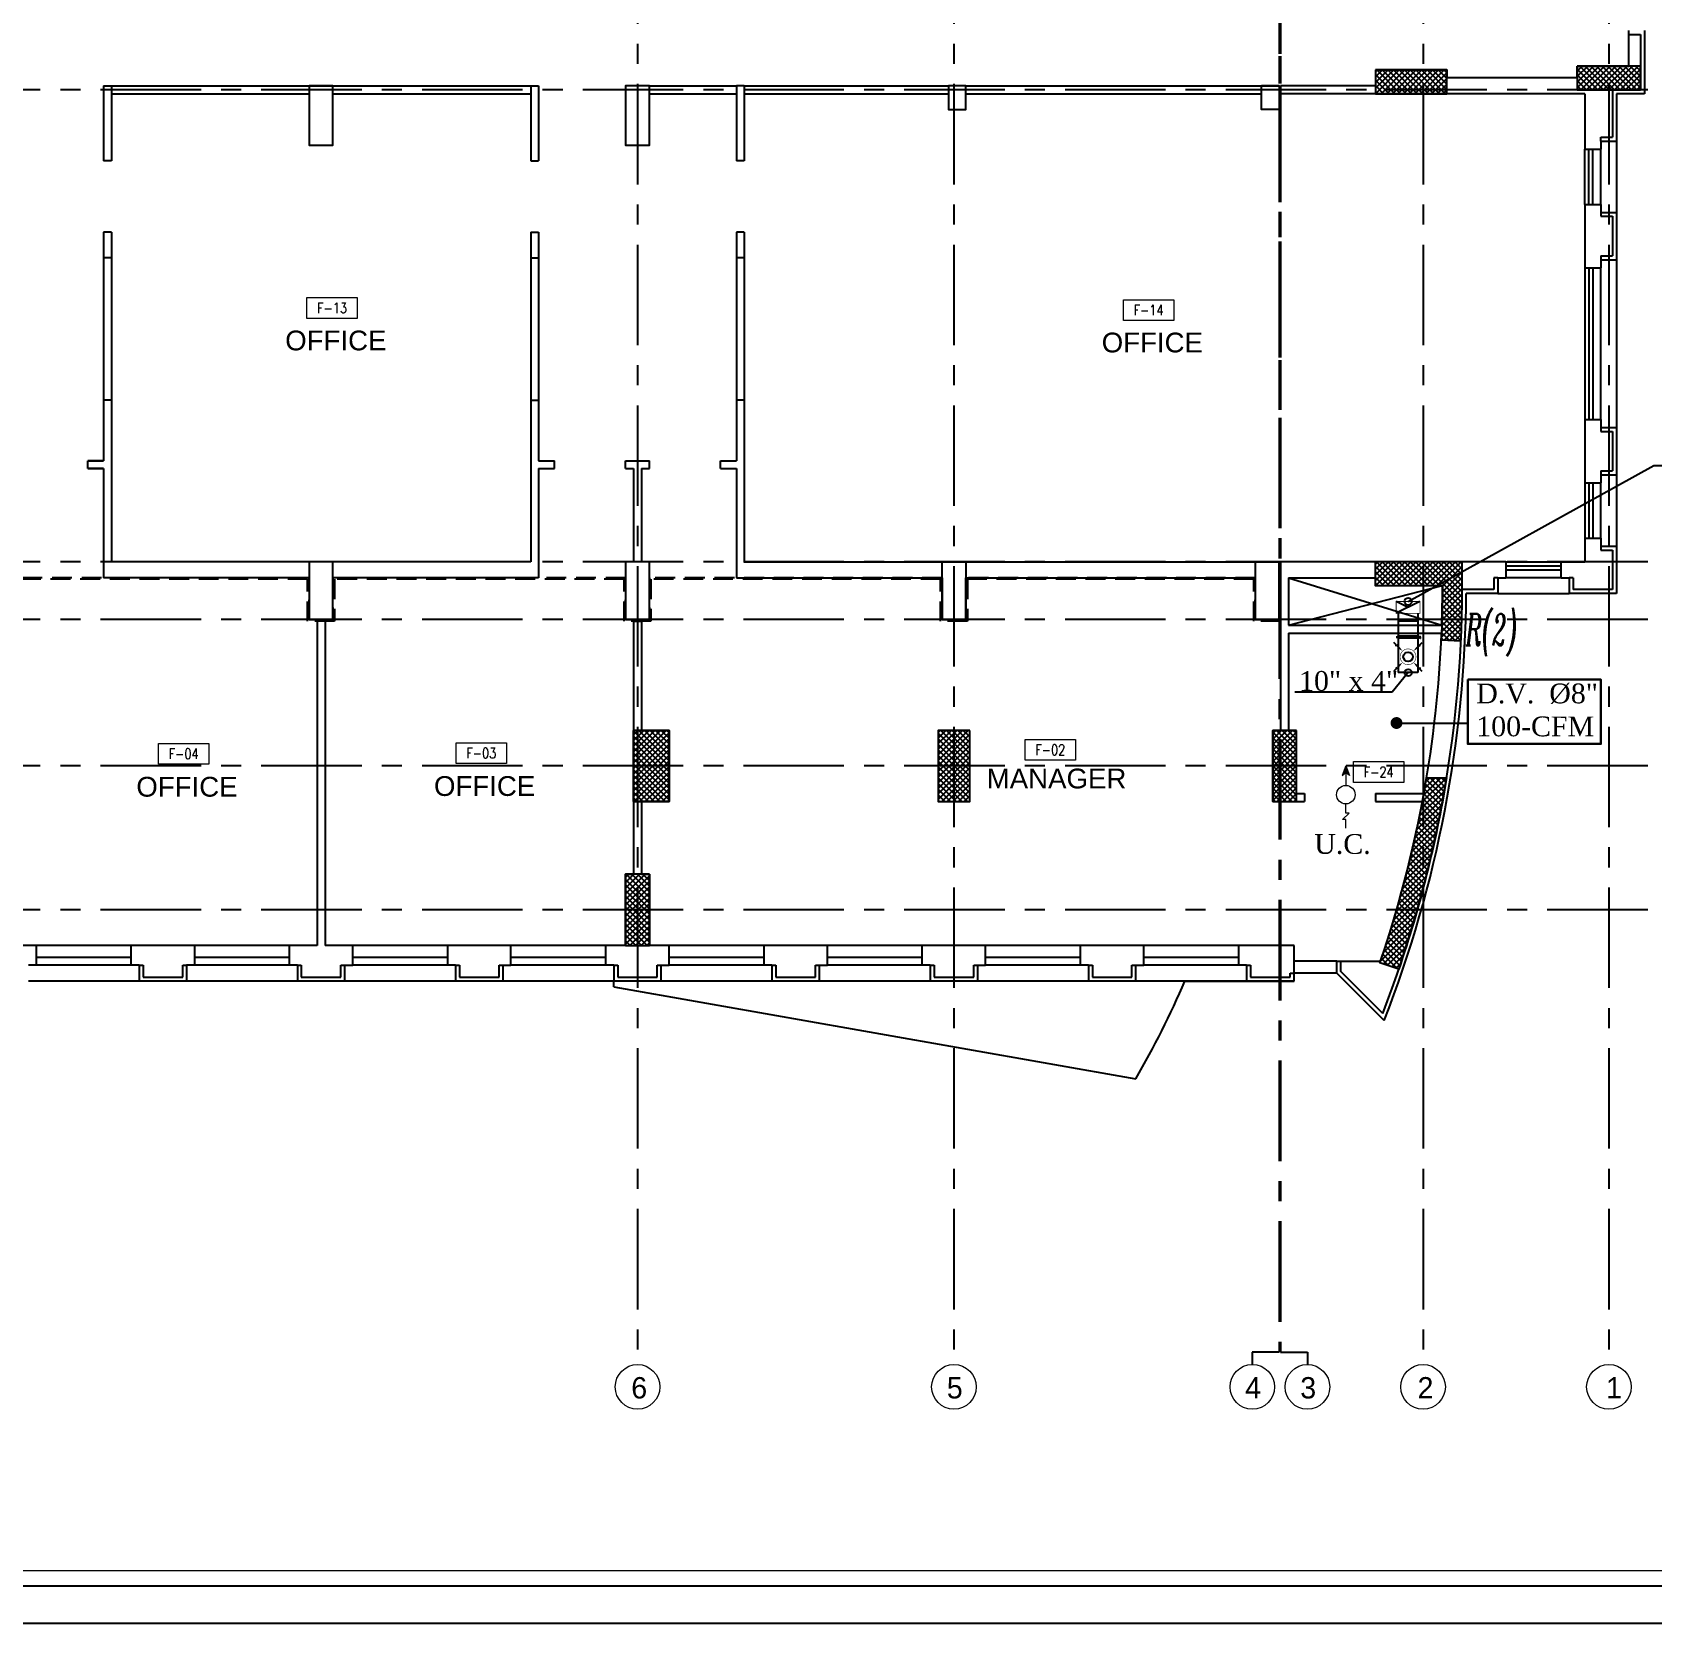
# Model space of a CAD drawing. Extents: x -462 to -395, y 38 to 356.
# Drawn here: x -428.61 to -408.13, y 78.47 to 98.59 of the extents above; entities that cross this region are included whole.
import ezdxf
from ezdxf.enums import TextEntityAlignment as Align

# ---------------------------------------------------------------- set-up
doc = ezdxf.new("R2010")
doc.units = 0
doc.header["$MEASUREMENT"] = 0
doc.linetypes.add('CENTERX2', pattern=[101.6, 63.5, -12.7, 12.7, -12.7])
doc.linetypes.add('HIDDEN', pattern=[0.375, 0.25, -0.125])
for name, color, linetype in [('05_AC-EX.DUCT', 1, 'Continuous'), ('A.C.VOLUM DAMPER', 2, 'Continuous'), ('AXIS', 1, 'CENTERX2'), ('CH.W.PIPING TEXT', 4, 'Continuous'), ('COL', 2, 'Continuous'), ('COLHATCH', 5, 'Continuous'), ('column', 6, 'Continuous'), ('elev', 2, 'Continuous'), ('ELEV1', 7, 'Continuous'), ('ELEV3', 1, 'Continuous'), ('FASEL', 253, 'Continuous'), ('fram', 252, 'Continuous'), ('M-DIFUSER', 195, 'Continuous'), ('METAL-EDGE', 253, 'Continuous'), ('WALL', 4, 'Continuous'), ('WIN', 5, 'Continuous'), ('ZONE TEXT', 73, 'Continuous')]:
    doc.layers.add(name, color=color, linetype=linetype)
for name, color, linetype, lineweight in [('09_AC-F.DAMPER', 2, 'Continuous', 35), ('A-SYMB-RMNU', 4, 'Continuous', 9), ('AC-TEXT', 15, 'Continuous', 30), ('AXIS-TXT', 171, 'Continuous', 20), ('LOUVER', 9, 'Continuous', 9)]:
    doc.layers.add(name, color=color, linetype=linetype, lineweight=lineweight)
doc.styles.add('AC', font='romans.shx', dxfattribs={"height": 0.2})
doc.styles.add('ARABY', font='sosa.shx')
doc.styles.add('ITALICC', font='italicc.shx', dxfattribs={"width": 0.5, "height": 0.5})
doc.styles.add('ROMANS-TITLE', font='ROMANS.shx', dxfattribs={"width": 0.8})
doc.styles.add('RS-DIM', font='xarb.shx', dxfattribs={"width": 0.9})
doc.dimstyles.new('Dim100', dxfattribs={"dimtxt": 0.25, "dimasz": 0.15, "dimexe": 0.2, "dimexo": 0.2, "dimgap": 0.04, "dimtad": 3, "dimrnd": 0.0005, "dimzin": 0, "dimdsep": 46, "dimtxsty": 'RS-DIM', "dimblk": 'ARCHTICK', "dimcen": 0.2, "dimdle": 0.2, "dimse1": 1, "dimse2": 1, "dimclrd": 1, "dimclre": 8, "dimclrt": 74, "dimadec": 0, "dimazin": 0, "dimtfac": 1, "dimtofl": 0, "dimtmove": 1, "dimatfit": 3, "dimldrblk": 'OPEN90', "dimfxl": 0.2, "dimtolj": 1, "dimtzin": 0, "dimarcsym": 0})
doc.dimstyles.new('IHAB', dxfattribs={"dimscale": 0, "dimtxt": 0.15, "dimasz": 0.09, "dimexe": 0.18, "dimexo": 0.0625, "dimgap": 0, "dimtad": 0, "dimtih": 1, "dimtoh": 1, "dimzin": 0, "dimdsep": 46, "dimtxsty": 'ARABY', "dimcen": 0.03, "dimse1": 1, "dimse2": 1, "dimclrd": 36, "dimclrt": 42, "dimadec": 0, "dimazin": 0, "dimtfac": 1, "dimtmove": 1, "dimatfit": 3, "dimldrblk": 'ORIGIN', "dimfxl": 1, "dimtolj": 1, "dimtzin": 0, "dimarcsym": 0})

# ---------------------------------------------------------------- blocks, each defined once
blk = doc.blocks.new('*U240')
at = {"layer": 'M-DIFUSER', "color": 122}
for p, q in [((-150, 151), (-179, 180)), ((-133, 151), (-150, 133)), ((-150, 133), (-150, 151)), ((-133, 133), (-133, 151)), ((-108, 108), (-133, 133)), ((110, 108), (135, 133)), ((135, 151), (152, 133)), ((135, 133), (135, 151)), ((152, 151), (181, 180)), ((152, 133), (152, 151)), ((-150, -154), (-179, -183)), ((-150, -136), (-150, -154)), ((-133, -154), (-150, -136)), ((-108, -112), (-133, -136)), ((-133, -136), (-133, -154)), ((110, -112), (135, -136)), ((135, -154), (152, -136)), ((135, -136), (135, -154)), ((148, -154), (177, -183)), ((152, -136), (152, -154))]:
    blk.add_line(p, q, dxfattribs=at)
at = {"layer": 'M-DIFUSER', "const_width": 6.4}
blk.add_lwpolyline([(2, 98, 1.000863), (2, -102, 0.999138)], format="xyb", close=True, dxfattribs=at)
at = {"layer": 'M-DIFUSER', "color": 21, "const_width": 3.84}
blk.add_lwpolyline([(2, 58, 1.000863), (2, -62, 0.999138)], format="xyb", close=True, dxfattribs=at)
at = {"layer": 'M-DIFUSER', "color": 21}
blk.add_circle((2, -2), 60, dxfattribs=at)
at = {"layer": 'M-DIFUSER', "color": 122}
for points in [[(-99, 117), (-117, 100), (-72, 73)], [(101, 117), (119, 100), (74, 73)], [(-99, -120), (-117, -103), (-72, -76)], [(101, -120), (119, -103), (74, -76)]]:
    blk.add_solid(points, dxfattribs=at)
blk = doc.blocks.new('A$C180A56EA')
at = {"layer": 'A.C.VOLUM DAMPER'}
h = blk.add_hatch(dxfattribs=at)
h.set_pattern_fill('ANSI31', color=256, scale=0.001, style=0)
h.set_pattern_definition([(45, (129.5106855, -230.48025158), (-8.838834765e-05, 8.838834765e-05), [])])
h.paths.add_polyline_path([(0.046, 0.004), (0.046, 0.006), (0.04, 0.006), (0.04, -0.003), (0.046, -0.003), (0.046, 0), (0.06, 0), (0.06, 0.013), (0.057, 0.013), (0.057, 0.004)])
for p, q in [((-0.124, 0.003), (-0.116, 0.003)), ((-0.116, 0), (-0.119, 0.003)), ((-0.119, 0), (-0.116, 0.002)), ((-0.116, 0.002), (-0.118, 0.003)), ((-0.116, 0.003), (-0.117, 0.003)), ((-0.117, 0), (-0.116, 0.001)), ((-0.116, 0), (-0.11, 0.006)), ((-0.116, 0.001), (-0.112, 0.006)), ((-0.11, 0), (-0.116, 0.006)), ((-0.116, 0.002), (-0.113, 0.006)), ((-0.116, -0.003), (-0.116, 0.006)), ((-0.116, 0.003), (-0.114, 0.006)), ((-0.116, 0.006), (-0.11, 0.006)), ((-0.116, 0.006), (-0.116, 0.006)), ((-0.116, 0.005), (-0.115, 0.006)), ((-0.116, -0.001), (-0.11, 0.005)), ((-0.11, -0.001), (-0.116, 0.005)), ((-0.116, -0.002), (-0.11, 0.004)), ((-0.11, -0.003), (-0.116, 0.004)), ((-0.116, -0.003), (-0.11, 0.003)), ((-0.111, -0.003), (-0.116, 0.003)), ((-0.112, -0.003), (-0.116, 0.002)), ((-0.113, -0.003), (-0.116, 0)), ((-0.116, 0), (-0.116, 0)), ((-0.11, 0.001), (-0.115, 0.006)), ((-0.11, 0.002), (-0.114, 0.006)), ((-0.114, -0.003), (-0.11, 0.002)), ((-0.11, 0.003), (-0.113, 0.006)), ((-0.113, 0.002), (0.04, 0.002)), ((-0.113, -0.003), (-0.11, 0.001)), ((-0.11, 0.004), (-0.112, 0.006)), ((0.04, 0.012), (-0.11, 0.012)), ((-0.11, 0.005), (-0.11, 0.006)), ((-0.088, 0.011), (-0.099, -0.007)), ((-0.077, 0.011), (-0.066, -0.007)), ((-0.04, 0.011), (-0.051, -0.007)), ((-0.028, 0.011), (-0.017, -0.007)), ((0.006, 0.011), (-0.006, -0.007)), ((0.017, 0.011), (0.029, -0.007)), ((0.046, 0.006), (0.04, 0.006)), ((0.04, 0.006), (0.04, -0.003)), ((0.046, 0.004), (0.046, 0.006)), ((0.057, 0.004), (0.046, 0.004)), ((0.06, 0.013), (0.057, 0.013)), ((0.057, 0.013), (0.057, 0.004)), ((0.06, 0.013), (0.06, 0)), ((-0.124, 0), (-0.116, 0)), ((-0.114, -0.003), (-0.116, -0.001)), ((-0.115, -0.003), (-0.116, -0.002)), ((-0.11, -0.003), (-0.116, -0.003)), ((-0.112, -0.003), (-0.11, 0)), ((-0.111, -0.003), (-0.11, -0.001)), ((-0.11, -0.003), (-0.11, -0.002)), ((-0.11, -0.008), (0.04, -0.008)), ((0.04, -0.003), (0.046, -0.003)), ((0.06, 0), (0.046, 0)), ((0.046, -0.003), (0.046, 0))]:
    blk.add_line(p, q, dxfattribs=at)
at = {"layer": 'A.C.VOLUM DAMPER', "extrusion": (0, 0, -1)}
for centre, major_axis, start_param, end_param in [((-0.094, 0.002), (0.00135, 0.00135), 3.926991, 7.068583), ((-0.094, 0.002), (-0.00135, 0.00135), 2.356195, 5.497787), ((-0.071, 0.002), (0.00135, 0.00135), 3.926991, 7.068583), ((-0.071, 0.002), (-0.00135, 0.00135), 2.356195, 5.497787), ((-0.046, 0.002), (0.00135, 0.00135), 3.926991, 7.068583), ((-0.046, 0.002), (-0.00135, 0.00135), 2.356195, 5.497787), ((-0.023, 0.002), (0.00135, 0.00135), 3.926991, 7.068583), ((-0.023, 0.002), (-0.00135, 0.00135), 2.356194, 5.497787), ((0, 0.002), (0.00135, 0.00135), 3.926991, 7.068583), ((0, 0.002), (0.00135, 0.00135), 0.785398, 3.926991), ((0.023, 0.002), (0.00135, 0.00135), 3.926991, 7.068583), ((0.023, 0.002), (-0.00135, 0.00135), 2.356195, 5.497787)]:
    blk.add_ellipse(centre, major_axis=major_axis, ratio=1, start_param=start_param, end_param=end_param, dxfattribs=at)
blk = doc.blocks.new('DOT')
at = {"color": 0, "linetype": 'ByBlock'}
blk.add_line((-0.5, 0), (-1, 0), dxfattribs=at)
at = {"color": 0, "linetype": 'ByBlock', "const_width": 0.5}
blk.add_lwpolyline([(-0.25, 0, 1), (0.25, 0, 1)], format="xyb", close=True, dxfattribs=at)
blk = doc.blocks.new('LOUVER')
at = {"layer": 'LOUVER', "color": 2}
for p, q in [((0, 0), (0, -0.137)), ((0.052, -0.137), (-0.052, -0.24)), ((-0.052, -0.24), (0, -0.24)), ((0, -0.137), (0.052, -0.137)), ((0, -0.24), (0, -0.385)), ((0, -0.969), (0, -0.677)), ((-0.059, -0.833), (0, -0.882)), ((0, -0.989), (-0.059, -0.833)), ((0, -0.989), (0.059, -0.833)), ((0.059, -0.833), (0, -0.882))]:
    blk.add_line(p, q, dxfattribs=at)
blk.add_circle((0, -0.531), 0.146, dxfattribs=at)
for points in [[(-0.059, -0.833), (0, -0.989), (0, -0.882)], [(0.059, -0.833), (0, -0.989), (0, -0.882)]]:
    blk.add_solid(points, dxfattribs=at)
blk = doc.blocks.new('A-ROOM')
at = {"layer": 'A-SYMB-RMNU'}
blk.add_lwpolyline([(-425, 175), (425, 175), (425, -175), (-425, -175)], close=True, dxfattribs=at)
at = {"layer": 'A-SYMB-RMNU', "style": 'ROMANS-TITLE', "width": 0.8}
blk.add_attdef('ROOM-NO', text='', height=175, dxfattribs=at).set_placement((0, 0), align=Align.MIDDLE)

msp = doc.modelspace()

# ---------------------------------------------------------------- hatches: boundary and pattern name
at = {"layer": 'COLHATCH', "linetype": 'Continuous'}
h = msp.add_hatch(dxfattribs=at)
h.set_pattern_fill('_USER', color=252, scale=0.05, angle=45, style=0, double=1, pattern_type=0)
h.set_pattern_definition([(45, (-233.06965, -68.834557), (-0.035355339, 0.035355339), []), (135, (-233.06965, -68.834557), (-0.035355339, -0.035355339), [])])
h.paths.add_polyline_path([(-412.63, 108.745), (-412.93, 108.745), (-412.93, 107.845), (-412.63, 107.845)])
h.paths.add_polyline_path([(-410.63, 108.745), (-411.43, 108.745), (-411.43, 108.445), (-410.63, 108.445)])
h.paths.add_polyline_path([(-408.68, 106.745), (-408.98, 106.745), (-408.98, 106.145), (-408.68, 106.145)])
h.paths.add_polyline_path([(-408.28, 103.165), (-409.08, 103.165), (-409.08, 102.865), (-408.28, 102.865)])
h.paths.add_polyline_path([(-410.83, 103.165), (-411.63, 103.165), (-411.63, 102.865), (-410.83, 102.865)])
h.paths.add_polyline_path([(-410.73, 98.115), (-411.63, 98.115), (-411.63, 97.815), (-410.73, 97.815)])
h.paths.add_polyline_path([(-408.28, 98.165), (-409.08, 98.165), (-409.08, 97.865), (-408.28, 97.865)])
h.paths.add_polyline_path([(-410.537, 91.895), (-411.637, 91.895), (-411.637, 91.595), (-410.784, 91.595, -0.011587), (-410.8, 90.91), (-410.55, 90.899, 0.01656)])
h.paths.add_polyline_path([(-410.732, 89.165), (-410.985, 89.165, -0.040808), (-411.574, 86.827), (-411.337, 86.745, 0.04151)])
h.paths.add_polyline_path([(-412.63, 89.765), (-412.93, 89.765), (-412.93, 88.865), (-412.63, 88.865)])
h.paths.add_polyline_path([(-416.76, 89.765), (-417.16, 89.765), (-417.16, 88.865), (-416.76, 88.865)])
h.paths.add_polyline_path([(-420.56, 89.765), (-421.01, 89.765), (-421.01, 88.865), (-420.56, 88.865)])
h.paths.add_polyline_path([(-420.81, 87.945), (-421.11, 87.945), (-421.11, 87.045), (-420.81, 87.045)])
h.paths.add_polyline_path([(-428.81, 89.765), (-429.11, 89.765), (-429.11, 88.865), (-428.81, 88.865)])
h.paths.add_polyline_path([(-428.81, 87.945), (-429.11, 87.945), (-429.11, 87.045), (-428.81, 87.045)])
h.paths.add_polyline_path([(-436.81, 89.765), (-437.11, 89.765), (-437.11, 88.865), (-436.81, 88.865)])
h.paths.add_polyline_path([(-436.81, 87.945), (-437.11, 87.945), (-437.11, 87.045), (-436.81, 87.045)])
h.paths.add_polyline_path([(-444.91, 89.765), (-445.36, 89.765), (-445.36, 88.865), (-444.909, 88.865)])
h.paths.add_polyline_path([(-444.81, 87.945), (-445.11, 87.945), (-445.11, 87.045), (-444.81, 87.045)])
h.paths.add_polyline_path([(-448.76, 89.765), (-449.16, 89.765), (-449.16, 88.865), (-448.76, 88.865)])
h.paths.add_polyline_path([(-452.99, 89.765), (-453.29, 89.765), (-453.29, 88.865), (-452.99, 88.865)])
h.paths.add_polyline_path([(-454.282, 91.895), (-455.382, 91.895, 0.01656), (-455.369, 90.899), (-455.119, 90.91, -0.011587), (-455.135, 91.595), (-454.282, 91.595)])
h.paths.add_polyline_path([(-454.934, 89.165), (-455.188, 89.165, 0.04151), (-454.582, 86.745), (-454.346, 86.827, -0.040808)])
h.paths.add_polyline_path([(-454.29, 98.115), (-455.19, 98.115), (-455.19, 97.815), (-454.29, 97.815)])
h.paths.add_polyline_path([(-456.84, 98.165), (-457.64, 98.165), (-457.64, 97.865), (-456.84, 97.865)])
h.paths.add_polyline_path([(-456.84, 103.165), (-457.64, 103.165), (-457.64, 102.865), (-456.84, 102.865)])
h.paths.add_polyline_path([(-454.29, 103.165), (-455.09, 103.165), (-455.09, 102.865), (-454.29, 102.865)])
h.paths.add_polyline_path([(-456.94, 106.745), (-457.24, 106.745), (-457.24, 106.145), (-456.94, 106.145)])
h.paths.add_polyline_path([(-454.49, 108.745), (-455.29, 108.745), (-455.29, 108.445), (-454.49, 108.445)])
h.paths.add_polyline_path([(-452.99, 108.745), (-453.29, 108.745), (-453.29, 107.845), (-452.99, 107.845)])
h.paths.add_polyline_path([(-448.71, 108.745), (-449.11, 108.745), (-449.11, 107.845), (-448.71, 107.845)])
h.paths.add_polyline_path([(-444.91, 108.745), (-445.36, 108.745), (-445.36, 107.845), (-444.91, 107.845)])
h.paths.add_polyline_path([(-435.56, 110.945), (-435.86, 110.945), (-435.86, 110.345), (-435.56, 110.345)])
h.paths.add_polyline_path([(-435.56, 108.445), (-430.46, 108.445), (-430.46, 106.995), (-430.16, 106.995), (-430.16, 108.745), (-435.86, 108.745), (-435.86, 106.995), (-435.56, 106.995)])
h.paths.add_polyline_path([(-428.81, 110.945), (-429.11, 110.945), (-429.11, 110.345), (-428.81, 110.345)])
h.paths.add_polyline_path([(-428.81, 107.595), (-429.11, 107.595), (-429.11, 106.995), (-428.81, 106.995)])
h.paths.add_polyline_path([(-420.56, 108.745), (-421.01, 108.745), (-421.01, 107.845), (-420.56, 107.845)])

# ---------------------------------------------------------------- linework, layer by layer
at = {"layer": '05_AC-EX.DUCT', "linetype": 'Continuous'}
for p, q in [((-411.069, 91.395), (-411.369, 91.245)), ((-411.219, 91.32), (-411.369, 91.395)), ((-411.344, 91.245), (-411.344, 90.495)), ((-411.094, 91.145), (-411.344, 91.145)), ((-411.094, 91.245), (-411.094, 90.495)), ((-411.094, 90.495), (-411.344, 90.495))]:
    msp.add_line(p, q, dxfattribs=at)
at = {"layer": '05_AC-EX.DUCT', "linetype": 'Continuous', "const_width": 0.01}
msp.add_lwpolyline([(-411.369, 91.245), (-411.069, 91.245), (-411.069, 91.395), (-411.369, 91.395)], close=True, dxfattribs=at)
at = {"layer": 'AC-TEXT', "color": 34, "linetype": 'Continuous'}
msp.add_lwpolyline([(-410.465, 90.408), (-408.782, 90.408), (-408.782, 89.593), (-410.465, 89.593)], close=True, dxfattribs=at)
at = {"layer": 'AXIS', "color": 252, "linetype": 'CENTERX2', "ltscale": 0.02}
for p, q in [((-420.96, 114.194), (-420.96, 81.746)), ((-416.96, 114.194), (-416.96, 81.746)), ((-411.03, 114.194), (-411.03, 81.746)), ((-408.68, 114.194), (-408.68, 81.746)), ((-412.85, 114.037), (-412.85, 81.903)), ((-412.83, 114.037), (-412.83, 81.903)), ((-406.158, 97.865), (-459.761, 97.865)), ((-406.158, 91.895), (-459.761, 91.895)), ((-406.158, 91.165), (-459.761, 91.165)), ((-406.158, 89.315), (-459.761, 89.315)), ((-406.158, 87.495), (-459.761, 87.495)), ((-412.85, 81.903), (-413.188, 81.903)), ((-413.188, 81.903), (-413.188, 81.746)), ((-412.83, 81.903), (-412.491, 81.903)), ((-412.491, 81.903), (-412.491, 81.746))]:
    msp.add_line(p, q, dxfattribs=at)
at = {"layer": 'AXIS-TXT'}
for centre in [(-420.96, 81.464), (-416.96, 81.464), (-413.188, 81.464), (-412.491, 81.464), (-411.03, 81.464), (-408.68, 81.464)]:
    msp.add_circle(centre, 0.282, dxfattribs=at)
at = {"layer": 'COL', "color": 252, "linetype": 'Continuous'}
for points in [[(-424.81, 97.915), (-425.11, 97.915), (-425.11, 97.165), (-424.81, 97.165)], [(-420.81, 97.915), (-421.11, 97.915), (-421.11, 97.165), (-420.81, 97.165)], [(-417.03, 97.615), (-416.81, 97.615), (-416.81, 97.915), (-417.03, 97.915)], [(-413.07, 97.915), (-412.85, 97.915), (-412.85, 97.615), (-413.07, 97.615)], [(-424.81, 91.895), (-425.11, 91.895), (-425.11, 91.165), (-424.81, 91.165)], [(-420.81, 91.895), (-421.11, 91.895), (-421.11, 91.165), (-420.81, 91.165)], [(-416.81, 91.165), (-417.11, 91.165), (-417.11, 91.895), (-416.81, 91.895)], [(-412.85, 91.895), (-413.15, 91.895), (-413.15, 91.165), (-412.85, 91.165)]]:
    msp.add_lwpolyline(points, close=True, dxfattribs=at)
at = {"layer": 'column'}
msp.add_line((-420.81, 87.045), (-420.81, 87.945), dxfattribs=at)
for points in [[(-411.63, 98.115), (-411.63, 97.815), (-410.73, 97.815), (-410.73, 98.115)], [(-409.08, 98.165), (-409.08, 97.865), (-408.28, 97.865), (-408.28, 98.165)], [(-421.01, 88.865), (-420.56, 88.865), (-420.56, 89.765), (-421.01, 89.765)], [(-416.76, 89.765), (-417.16, 89.765), (-417.16, 88.865), (-416.76, 88.865)], [(-412.63, 89.765), (-412.93, 89.765), (-412.93, 88.865), (-412.63, 88.865)], [(-420.81, 87.945), (-421.11, 87.945), (-421.11, 87.045), (-420.81, 87.045)]]:
    msp.add_lwpolyline(points, close=True, dxfattribs=at)
at = {"layer": 'column', "linetype": 'Continuous'}
for points in [[(-410.537, 91.895), (-411.637, 91.895), (-411.637, 91.595), (-410.784, 91.595, -0.011587), (-410.8, 90.91), (-410.55, 90.899, 0.01656)], [(-410.985, 89.165), (-410.732, 89.165, -0.04151), (-411.337, 86.745), (-411.574, 86.827, 0.040808)]]:
    msp.add_lwpolyline(points, format="xyb", close=True, dxfattribs=at)
at = {"layer": 'elev', "color": 252}
for p, q in [((-420.81, 97.915), (-419.71, 97.915)), ((-420.81, 97.815), (-419.71, 97.815)), ((-408.584, 97.215), (-408.584, 96.315)), ((-408.584, 95.715), (-408.584, 93.595)), ((-408.984, 94.795), (-408.984, 94.695)), ((-408.584, 92.995), (-408.584, 92.095)), ((-410.084, 91.495), (-409.184, 91.495)), ((-427.26, 86.595), (-428.66, 86.595)), ((-425.26, 86.595), (-426.66, 86.595)), ((-423.26, 86.595), (-424.66, 86.595)), ((-421.26, 86.595), (-422.66, 86.595)), ((-421.26, 86.522), (-421.26, 86.595)), ((-421.26, 86.522), (-414.66, 85.358)), ((-419.26, 86.595), (-420.66, 86.595)), ((-417.26, 86.595), (-418.66, 86.595)), ((-415.26, 86.595), (-416.66, 86.595)), ((-413.26, 86.595), (-414.66, 86.595)), ((-414.041, 86.595), (-412.66, 86.595))]:
    msp.add_line(p, q, dxfattribs=at)
msp.add_arc((-425.584, 91.595), 12.58, 330.276, 336.5802, dxfattribs=at)
at = {"layer": 'ELEV1', "color": 252}
for p, q in [((-408.784, 96.415), (-408.784, 97.115)), ((-408.784, 93.695), (-408.784, 95.615)), ((-408.784, 92.195), (-408.784, 92.895)), ((-409.284, 91.695), (-409.984, 91.695)), ((-427.36, 86.795), (-428.56, 86.795)), ((-425.36, 86.795), (-426.56, 86.795)), ((-423.36, 86.795), (-424.56, 86.795)), ((-421.36, 86.795), (-422.56, 86.795)), ((-419.36, 86.795), (-420.56, 86.795)), ((-417.36, 86.795), (-418.56, 86.795)), ((-415.36, 86.795), (-416.56, 86.795)), ((-413.36, 86.795), (-414.56, 86.795))]:
    msp.add_line(p, q, dxfattribs=at)
at = {"layer": 'ELEV3', "color": 252, "linetype": 'Continuous'}
for p, q in [((-412.73, 91.695), (-410.793, 91.095)), ((-412.73, 91.095), (-410.784, 91.595))]:
    msp.add_line(p, q, dxfattribs=at)
at = {"layer": 'FASEL', "linetype": 'HIDDEN'}
for points in [[(-412.85, 106.445), (-412.85, 91.165), (-413.15, 91.165), (-413.15, 91.695), (-416.81, 91.695), (-416.81, 91.165), (-417.11, 91.165), (-417.11, 91.695), (-420.81, 91.695), (-420.81, 91.165), (-421.11, 91.165), (-421.11, 91.695), (-424.81, 91.695), (-424.81, 91.165), (-425.11, 91.165), (-425.11, 91.695), (-428.81, 91.695)], [(-412.83, 106.445), (-412.83, 91.145), (-413.17, 91.145), (-413.17, 91.675), (-416.79, 91.675), (-416.79, 91.145), (-417.13, 91.145), (-417.13, 91.675), (-420.79, 91.675), (-420.79, 91.145), (-421.13, 91.145), (-421.13, 91.675), (-424.79, 91.675), (-424.79, 91.145), (-425.13, 91.145), (-425.13, 91.675), (-428.79, 91.675)]]:
    msp.add_lwpolyline(points, dxfattribs=at)
at = {"layer": 'fram'}
msp.add_line((-461.194, 78.947), (-397.148, 78.947), dxfattribs=at)
for points in [[(-461.671, 116.47), (-396.671, 116.47), (-396.671, 78.47), (-461.671, 78.47)], [(-404.725, 115.993), (-461.194, 115.993), (-461.194, 78.947), (-404.725, 78.947)]]:
    msp.add_lwpolyline(points, close=True, dxfattribs=at)
at = {"layer": 'METAL-EDGE', "color": 252, "linetype": 'Continuous'}
for p, q in [((-408.43, 98.565), (-408.28, 98.565)), ((-408.28, 98.565), (-408.28, 97.865)), ((-408.28, 97.865), (-408.634, 97.865)), ((-408.634, 97.865), (-408.634, 97.265)), ((-408.784, 97.265), (-408.634, 97.265)), ((-408.784, 97.215), (-408.784, 97.265)), ((-408.784, 96.315), (-408.784, 96.265)), ((-408.784, 96.265), (-408.634, 96.265)), ((-408.634, 96.265), (-408.634, 95.765)), ((-408.784, 95.765), (-408.634, 95.765)), ((-408.784, 95.765), (-408.784, 95.715)), ((-408.784, 93.595), (-408.784, 93.545)), ((-408.784, 93.545), (-408.634, 93.545)), ((-408.634, 93.545), (-408.634, 93.045)), ((-408.784, 93.045), (-408.634, 93.045)), ((-408.784, 93.045), (-408.784, 92.995)), ((-408.784, 92.095), (-408.784, 92.045)), ((-408.784, 92.045), (-408.634, 92.045)), ((-408.634, 92.045), (-408.634, 91.545)), ((-410.134, 91.695), (-410.134, 91.545)), ((-410.084, 91.695), (-410.134, 91.695)), ((-409.134, 91.695), (-409.184, 91.695)), ((-409.134, 91.695), (-409.134, 91.545)), ((-410.134, 91.545), (-410.534, 91.545)), ((-408.634, 91.545), (-409.134, 91.545)), ((-412.071, 86.716), (-412.071, 86.845)), ((-427.26, 86.795), (-427.21, 86.795)), ((-427.21, 86.795), (-427.21, 86.645)), ((-427.21, 86.645), (-426.71, 86.645)), ((-426.71, 86.645), (-426.71, 86.795)), ((-426.71, 86.795), (-426.66, 86.795)), ((-425.26, 86.795), (-425.21, 86.795)), ((-425.21, 86.795), (-425.21, 86.645)), ((-425.21, 86.645), (-424.71, 86.645)), ((-424.71, 86.645), (-424.71, 86.795)), ((-424.71, 86.795), (-424.66, 86.795)), ((-423.26, 86.795), (-423.21, 86.795)), ((-423.21, 86.795), (-423.21, 86.645)), ((-423.21, 86.645), (-422.71, 86.645)), ((-422.71, 86.645), (-422.71, 86.795)), ((-422.71, 86.795), (-422.66, 86.795)), ((-421.26, 86.795), (-421.21, 86.795)), ((-421.21, 86.795), (-421.21, 86.645)), ((-421.21, 86.645), (-420.71, 86.645)), ((-420.71, 86.645), (-420.71, 86.795)), ((-420.71, 86.795), (-420.66, 86.795)), ((-419.26, 86.795), (-419.21, 86.795)), ((-419.21, 86.795), (-419.21, 86.645)), ((-419.21, 86.645), (-418.71, 86.645)), ((-418.71, 86.645), (-418.71, 86.795)), ((-418.71, 86.795), (-418.66, 86.795)), ((-417.26, 86.795), (-417.21, 86.795)), ((-417.21, 86.795), (-417.21, 86.645)), ((-417.21, 86.645), (-416.71, 86.645)), ((-416.71, 86.645), (-416.71, 86.795)), ((-416.71, 86.795), (-416.66, 86.795)), ((-415.26, 86.795), (-415.21, 86.795)), ((-415.21, 86.795), (-415.21, 86.645)), ((-415.21, 86.645), (-414.71, 86.645)), ((-414.71, 86.645), (-414.71, 86.795)), ((-414.71, 86.795), (-414.66, 86.795)), ((-413.26, 86.795), (-413.21, 86.795)), ((-413.21, 86.795), (-413.21, 86.645)), ((-413.21, 86.645), (-412.71, 86.645)), ((-412.71, 86.645), (-412.71, 86.695)), ((-412.71, 86.695), (-412.66, 86.695)), ((-411.54, 86.185), (-412.071, 86.716))]:
    msp.add_line(p, q, dxfattribs=at)
msp.add_arc((-425.584, 91.595), 15.05, 338.9307, 359.8096, dxfattribs=at)
at = {"layer": 'WALL', "color": 252, "linetype": 'Continuous'}
for p, q in [((-408.43, 98.165), (-408.43, 98.615)), ((-408.23, 98.615), (-408.23, 97.815)), ((-411.63, 98.115), (-410.73, 98.115)), ((-411.63, 98.115), (-411.63, 97.915)), ((-410.73, 98.115), (-410.73, 98.015)), ((-409.08, 98.015), (-409.08, 98.165)), ((-409.08, 98.165), (-408.43, 98.165)), ((-427.71, 97.915), (-427.71, 96.965)), ((-427.71, 97.915), (-427.61, 97.915)), ((-427.61, 97.915), (-427.61, 96.965)), ((-425.11, 97.915), (-425.11, 97.165)), ((-425.11, 97.915), (-424.81, 97.915)), ((-424.81, 97.165), (-424.81, 97.915)), ((-422.31, 97.915), (-422.31, 96.965)), ((-422.31, 97.915), (-422.21, 97.915)), ((-422.21, 97.915), (-422.21, 96.965)), ((-419.71, 97.915), (-419.71, 96.965)), ((-419.61, 97.915), (-419.71, 97.915)), ((-419.61, 97.915), (-419.61, 96.965)), ((-413.07, 97.615), (-413.07, 97.915)), ((-412.85, 97.915), (-413.07, 97.915)), ((-412.85, 97.915), (-412.85, 97.615)), ((-411.63, 97.915), (-412.83, 97.915)), ((-412.83, 97.915), (-412.83, 97.815)), ((-409.08, 98.015), (-410.73, 98.015)), ((-408.984, 97.815), (-412.83, 97.815)), ((-408.984, 97.815), (-408.984, 97.115)), ((-408.584, 97.815), (-408.584, 97.215)), ((-408.23, 97.815), (-408.584, 97.815)), ((-412.85, 97.615), (-413.07, 97.615)), ((-425.11, 97.165), (-424.81, 97.165)), ((-408.984, 97.115), (-408.784, 97.115)), ((-408.784, 97.215), (-408.584, 97.215)), ((-408.784, 97.215), (-408.784, 97.115)), ((-427.61, 96.965), (-427.71, 96.965)), ((-422.31, 96.965), (-422.21, 96.965)), ((-419.61, 96.965), (-419.71, 96.965)), ((-408.984, 96.415), (-408.984, 95.615)), ((-408.984, 96.415), (-408.784, 96.415)), ((-408.784, 96.415), (-408.784, 96.315)), ((-408.784, 96.315), (-408.584, 96.315)), ((-408.584, 96.315), (-408.584, 95.715)), ((-427.61, 96.065), (-427.71, 96.065)), ((-427.71, 96.065), (-427.71, 95.74)), ((-427.61, 96.065), (-427.61, 95.74)), ((-422.31, 96.065), (-422.21, 96.065)), ((-422.31, 96.065), (-422.31, 95.74)), ((-422.21, 96.065), (-422.21, 95.74)), ((-419.61, 96.065), (-419.71, 96.065)), ((-419.71, 96.065), (-419.71, 95.74)), ((-419.61, 96.065), (-419.61, 95.74)), ((-427.61, 95.74), (-427.71, 95.74)), ((-422.31, 95.74), (-422.21, 95.74)), ((-419.61, 95.74), (-419.71, 95.74)), ((-408.784, 95.715), (-408.584, 95.715)), ((-408.784, 95.715), (-408.784, 95.615)), ((-408.984, 95.615), (-408.784, 95.615)), ((-427.61, 93.94), (-427.71, 93.94)), ((-427.71, 93.94), (-427.71, 93.175)), ((-427.61, 93.94), (-427.61, 91.895)), ((-422.31, 93.94), (-422.21, 93.94)), ((-422.31, 93.94), (-422.31, 91.895)), ((-422.21, 93.94), (-422.21, 93.175)), ((-419.61, 93.94), (-419.71, 93.94)), ((-419.71, 93.94), (-419.71, 93.175)), ((-419.61, 93.94), (-419.61, 91.895)), ((-408.984, 93.695), (-408.984, 92.895)), ((-408.984, 93.695), (-408.784, 93.695)), ((-408.784, 93.695), (-408.784, 93.595)), ((-408.784, 93.595), (-408.584, 93.595)), ((-408.584, 93.595), (-408.584, 92.995)), ((-427.71, 93.175), (-427.91, 93.175)), ((-427.91, 93.075), (-427.91, 93.175)), ((-427.91, 93.075), (-427.91, 93.175)), ((-427.91, 93.175), (-427.71, 93.175)), ((-427.71, 93.075), (-427.91, 93.075)), ((-427.91, 93.075), (-427.71, 93.075)), ((-427.71, 93.075), (-427.71, 91.695)), ((-422.21, 93.175), (-422.01, 93.175)), ((-422.21, 93.075), (-422.21, 91.695)), ((-422.21, 93.075), (-422.01, 93.075)), ((-422.01, 93.075), (-422.01, 93.175)), ((-421.11, 93.075), (-421.11, 93.175)), ((-421.11, 93.175), (-420.81, 93.175)), ((-421.11, 93.075), (-421.01, 93.075)), ((-421.01, 93.075), (-421.01, 91.895)), ((-420.91, 93.075), (-420.91, 91.895)), ((-420.91, 93.075), (-420.81, 93.075)), ((-420.81, 93.075), (-420.81, 93.175)), ((-419.91, 93.075), (-419.91, 93.175)), ((-419.91, 93.175), (-419.71, 93.175)), ((-419.91, 93.075), (-419.71, 93.075)), ((-419.71, 93.075), (-419.71, 91.695)), ((-408.784, 92.995), (-408.584, 92.995)), ((-408.784, 92.995), (-408.784, 92.895)), ((-408.984, 92.895), (-408.784, 92.895)), ((-408.984, 92.195), (-408.984, 91.895)), ((-408.984, 92.195), (-408.784, 92.195)), ((-408.784, 92.195), (-408.784, 92.095)), ((-408.784, 92.095), (-408.584, 92.095)), ((-408.584, 92.095), (-408.584, 91.495)), ((-422.31, 91.895), (-427.61, 91.895)), ((-421.01, 91.895), (-421.11, 91.895)), ((-421.11, 91.895), (-421.11, 91.165)), ((-420.81, 91.895), (-420.91, 91.895)), ((-420.81, 91.165), (-420.81, 91.895)), ((-419.61, 91.895), (-412.85, 91.895)), ((-412.85, 91.165), (-412.85, 91.895)), ((-412.83, 91.895), (-412.83, 89.765)), ((-409.984, 91.895), (-412.83, 91.895)), ((-409.984, 91.895), (-409.984, 91.695)), ((-409.284, 91.895), (-408.984, 91.895)), ((-409.284, 91.695), (-409.284, 91.895)), ((-409.184, 91.895), (-408.984, 91.895)), ((-425.11, 91.695), (-427.71, 91.695)), ((-425.11, 91.695), (-425.11, 91.165)), ((-422.21, 91.695), (-424.81, 91.695)), ((-424.81, 91.165), (-424.81, 91.695)), ((-419.71, 91.695), (-417.11, 91.695)), ((-417.11, 91.695), (-417.11, 91.165)), ((-416.81, 91.165), (-416.81, 91.695)), ((-416.81, 91.695), (-413.15, 91.695)), ((-413.15, 91.695), (-413.15, 91.165)), ((-412.73, 91.695), (-411.637, 91.695)), ((-412.73, 91.695), (-412.73, 91.095)), ((-411.637, 91.695), (-411.637, 91.595)), ((-411.637, 91.595), (-410.784, 91.595)), ((-410.084, 91.695), (-409.984, 91.695)), ((-410.084, 91.695), (-410.084, 91.495)), ((-409.284, 91.695), (-409.184, 91.695)), ((-409.184, 91.695), (-409.184, 91.495)), ((-410.084, 91.495), (-410.485, 91.495)), ((-408.584, 91.495), (-409.184, 91.495)), ((-425.11, 91.165), (-424.81, 91.165)), ((-425.01, 91.145), (-425.01, 87.045)), ((-424.91, 91.145), (-425.01, 91.145)), ((-424.91, 91.145), (-424.91, 87.045)), ((-421.11, 91.165), (-420.81, 91.165)), ((-421.01, 91.145), (-421.01, 89.765)), ((-421.01, 91.145), (-420.91, 91.145)), ((-420.91, 91.145), (-420.91, 89.765)), ((-417.11, 91.165), (-416.81, 91.165)), ((-413.15, 91.165), (-412.85, 91.165)), ((-412.73, 91.095), (-410.793, 91.095)), ((-412.73, 90.995), (-410.796, 90.995)), ((-412.73, 90.995), (-412.73, 89.765)), ((-421.01, 88.865), (-421.01, 89.765)), ((-421.01, 89.765), (-421.01, 89.765)), ((-420.91, 89.765), (-420.56, 89.765)), ((-420.56, 89.765), (-420.56, 88.865)), ((-412.93, 89.765), (-412.83, 89.765)), ((-412.93, 88.865), (-412.93, 89.765)), ((-412.63, 89.765), (-412.73, 89.765)), ((-412.63, 88.965), (-412.63, 89.765)), ((-412.63, 88.965), (-412.53, 88.965)), ((-412.53, 88.965), (-412.53, 88.865)), ((-411.63, 88.965), (-411.63, 88.865)), ((-411.63, 88.965), (-411.02, 88.965)), ((-421.01, 88.865), (-421.01, 88.865)), ((-421.01, 88.865), (-421.01, 87.945)), ((-420.56, 88.865), (-420.91, 88.865)), ((-420.91, 88.865), (-420.91, 87.945)), ((-412.93, 88.865), (-412.53, 88.865)), ((-411.63, 88.865), (-411.038, 88.865)), ((-421.11, 87.045), (-421.11, 87.945)), ((-421.11, 87.945), (-421.01, 87.945)), ((-420.91, 87.945), (-420.81, 87.945)), ((-420.81, 87.945), (-420.81, 87.045)), ((-428.56, 87.045), (-428.81, 87.045)), ((-428.56, 87.045), (-428.56, 86.795)), ((-426.56, 87.045), (-427.36, 87.045)), ((-427.36, 86.795), (-427.36, 87.045)), ((-426.56, 87.045), (-426.56, 86.795)), ((-425.36, 86.795), (-425.36, 87.045)), ((-425.01, 87.045), (-425.36, 87.045)), ((-424.56, 87.045), (-424.91, 87.045)), ((-424.56, 86.795), (-424.56, 87.045)), ((-422.56, 87.045), (-423.36, 87.045)), ((-423.36, 86.795), (-423.36, 87.045)), ((-422.56, 86.795), (-422.56, 87.045)), ((-421.11, 87.045), (-421.36, 87.045)), ((-421.36, 86.795), (-421.36, 87.045)), ((-420.56, 87.045), (-420.81, 87.045)), ((-420.56, 86.795), (-420.56, 87.045)), ((-418.56, 87.045), (-419.36, 87.045)), ((-419.36, 86.795), (-419.36, 87.045)), ((-418.56, 86.795), (-418.56, 87.045)), ((-416.56, 87.045), (-417.36, 87.045)), ((-417.36, 86.795), (-417.36, 87.045)), ((-416.56, 86.795), (-416.56, 87.045)), ((-414.56, 87.045), (-415.36, 87.045)), ((-415.36, 86.795), (-415.36, 87.045)), ((-414.56, 86.795), (-414.56, 87.045)), ((-412.66, 87.045), (-413.36, 87.045)), ((-413.36, 86.795), (-413.36, 87.045)), ((-412.66, 86.595), (-412.66, 87.045)), ((-412.121, 86.695), (-412.121, 86.845)), ((-412.121, 86.845), (-411.567, 86.845)), ((-428.56, 86.795), (-428.66, 86.795)), ((-427.26, 86.795), (-427.36, 86.795)), ((-427.26, 86.795), (-427.26, 86.595)), ((-426.56, 86.795), (-426.66, 86.795)), ((-426.66, 86.795), (-426.66, 86.595)), ((-425.26, 86.795), (-425.36, 86.795)), ((-425.26, 86.795), (-425.26, 86.595)), ((-424.66, 86.595), (-424.66, 86.795)), ((-424.66, 86.795), (-424.56, 86.795)), ((-423.26, 86.795), (-423.36, 86.795)), ((-423.26, 86.795), (-423.26, 86.595)), ((-422.66, 86.595), (-422.66, 86.795)), ((-422.66, 86.795), (-422.56, 86.795)), ((-421.26, 86.795), (-421.36, 86.795)), ((-421.26, 86.795), (-421.26, 86.595)), ((-420.66, 86.595), (-420.66, 86.795)), ((-420.66, 86.795), (-420.56, 86.795)), ((-419.26, 86.795), (-419.36, 86.795)), ((-419.26, 86.795), (-419.26, 86.595)), ((-418.66, 86.595), (-418.66, 86.795)), ((-418.66, 86.795), (-418.56, 86.795)), ((-417.26, 86.795), (-417.36, 86.795)), ((-417.26, 86.795), (-417.26, 86.595)), ((-416.66, 86.595), (-416.66, 86.795)), ((-416.66, 86.795), (-416.56, 86.795)), ((-415.26, 86.795), (-415.36, 86.795)), ((-415.26, 86.795), (-415.26, 86.595)), ((-414.66, 86.595), (-414.66, 86.795)), ((-414.66, 86.795), (-414.56, 86.795)), ((-413.998, 86.795), (-414.173, 86.795)), ((-413.26, 86.795), (-413.36, 86.795)), ((-413.26, 86.795), (-413.26, 86.595)), ((-411.521, 86.095), (-412.121, 86.695)), ((-426.66, 86.595), (-427.26, 86.595)), ((-424.66, 86.595), (-425.26, 86.595)), ((-422.66, 86.595), (-423.26, 86.595)), ((-420.66, 86.595), (-421.26, 86.595)), ((-418.66, 86.595), (-419.26, 86.595)), ((-416.66, 86.595), (-417.26, 86.595)), ((-414.66, 86.595), (-415.26, 86.595)), ((-412.66, 86.595), (-413.26, 86.595))]:
    msp.add_line(p, q, dxfattribs=at)
at = {"layer": 'WALL', "linetype": 'Continuous'}
msp.add_lwpolyline([(-404.917, 115.801, 0.0192, 0.0192, 0), (-461.002, 115.801, 0.0192, 0.0192, 0), (-461.002, 79.139, 0.0192, 0.0192, 0), (-404.917, 79.139, 0.0192, 0.0192, 0)], format="xyseb", close=True, dxfattribs=at)
at = {"layer": 'WALL', "color": 252, "linetype": 'Continuous'}
for points in [[(-421.11, 97.165), (-420.81, 97.165), (-420.81, 97.915), (-421.11, 97.915)], [(-416.81, 97.915), (-417.03, 97.915), (-417.03, 97.615), (-416.81, 97.615)], [(-416.76, 89.765), (-417.16, 89.765), (-417.16, 88.865), (-416.76, 88.865)]]:
    msp.add_lwpolyline(points, close=True, dxfattribs=at)
for radius, start, end in [(14.8, 358.064, 0), (15.1, 338.6393, 359.6206), (14.8, 349.764, 357.6766), (14.8, 341.2799, 349.3704)]:
    msp.add_arc((-425.584, 91.595), radius, start, end, dxfattribs=at)
at = {"layer": 'WIN', "color": 252}
for p, q in [((-427.61, 97.915), (-425.11, 97.915)), ((-424.81, 97.915), (-422.31, 97.915)), ((-419.61, 97.915), (-417.03, 97.915)), ((-416.81, 97.915), (-413.07, 97.915)), ((-427.61, 97.815), (-425.11, 97.815)), ((-424.81, 97.815), (-422.31, 97.815)), ((-419.61, 97.815), (-417.03, 97.815)), ((-416.81, 97.815), (-413.07, 97.815)), ((-408.984, 96.415), (-408.984, 97.115)), ((-408.934, 96.415), (-408.934, 97.115)), ((-408.884, 96.415), (-408.884, 97.115)), ((-427.71, 95.74), (-427.71, 93.94)), ((-427.61, 95.74), (-427.61, 93.94)), ((-422.31, 95.74), (-422.31, 93.94)), ((-422.21, 95.74), (-422.21, 93.94)), ((-419.71, 95.74), (-419.71, 93.94)), ((-419.61, 95.74), (-419.61, 93.94)), ((-408.984, 95.615), (-408.984, 93.695)), ((-408.934, 95.615), (-408.934, 93.695)), ((-408.884, 95.615), (-408.884, 93.695)), ((-408.984, 92.895), (-408.984, 92.195)), ((-408.934, 92.895), (-408.934, 92.195)), ((-408.884, 92.895), (-408.884, 92.195)), ((-409.984, 91.895), (-409.284, 91.895)), ((-409.984, 91.845), (-409.284, 91.845)), ((-409.984, 91.795), (-409.284, 91.795)), ((-427.36, 87.045), (-428.56, 87.045)), ((-427.36, 86.895), (-428.56, 86.895)), ((-425.36, 87.045), (-426.56, 87.045)), ((-425.36, 86.895), (-426.56, 86.895)), ((-423.36, 87.045), (-424.56, 87.045)), ((-423.36, 86.895), (-424.56, 86.895)), ((-421.36, 87.045), (-422.56, 87.045)), ((-421.36, 86.895), (-422.56, 86.895)), ((-419.36, 87.045), (-420.56, 87.045)), ((-419.36, 86.895), (-420.56, 86.895)), ((-417.36, 87.045), (-418.56, 87.045)), ((-417.36, 86.895), (-418.56, 86.895)), ((-415.36, 87.045), (-416.56, 87.045)), ((-415.36, 86.895), (-416.56, 86.895)), ((-413.36, 87.045), (-414.56, 87.045)), ((-413.36, 86.895), (-414.56, 86.895)), ((-412.121, 86.845), (-412.66, 86.845)), ((-412.121, 86.695), (-412.66, 86.695))]:
    msp.add_line(p, q, dxfattribs=at)

# ---------------------------------------------------------------- block references
at = {"layer": '09_AC-F.DAMPER', "xscale": 0.8000000000465661, "yscale": 0.8000000000465661, "zscale": 0.7999999999992726, "rotation": 180}
msp.add_blockref('LOUVER', (-412.006, 88.527), dxfattribs=at)
at = {"layer": 'A-SYMB-RMNU', "xscale": 0.0007500000000391083, "yscale": 0.0007500000000106866, "zscale": 0.00075}
for p, values in [((-424.821, 95.106), {'ROOM-NO': 'F-13'}), ((-414.499, 95.079), {'ROOM-NO': 'F-14'}), ((-426.697, 89.469), {'ROOM-NO': 'F-04'}), ((-422.935, 89.478), {'ROOM-NO': 'F-03'}), ((-415.742, 89.519), {'ROOM-NO': 'F-02'}), ((-411.59, 89.239), {'ROOM-NO': 'F-24'})]:
    msp.add_blockref('A-ROOM', p, dxfattribs=at).add_auto_attribs(values)
at = {"layer": 'A.C.VOLUM DAMPER', "xscale": -1.666666661290037, "yscale": 1.666666661290037, "zscale": 1.666666661290024, "rotation": 180}
msp.add_blockref('A$C180A56EA', (-411.161, 90.949), dxfattribs=at)
at = {"layer": 'M-DIFUSER', "color": 21, "xscale": 0.0009999999999763531, "yscale": 0.001000000000033197, "zscale": 0.001}
msp.add_blockref('*U240', (-411.221, 90.697), dxfattribs=at)
msp.add_blockref('*U240', (-411.221, 90.697), dxfattribs=at)

# ---------------------------------------------------------------- texts
at = {"layer": 'AC-TEXT', "color": 34, "linetype": 'Continuous', "char_height": 0.25, "style": 'AC'}
for s, insert, width, attachment_point in [('\\A1;{\\fTimes New Roman|b0|i0|c0|p18;\\C256;10" x 4"}', (-412.597, 90.261), 3.95146, 7), ('\\A1;{\\fTimes New Roman|b0|i0|c0|p18;D.V.  %%C8"\\P100-CFM }', (-410.357, 90.357), 4.5604, 1), ('\\A1;{\\fTimes New Roman|b0|i0|c0|p18;\\C256;U.C.}', (-412.405, 88.198), 3.95146, 7)]:
    msp.add_mtext(s, dxfattribs=dict(at, insert=insert, width=width, attachment_point=attachment_point))
at = {"layer": 'AXIS-TXT', "style": 'ARABY'}
for s, p in [('6', (-421.039, 81.317, 0)), ('5', (-417.05, 81.317, 0)), ('4', (-413.279, 81.317, 0)), ('3', (-412.582, 81.317, 0)), ('2', (-411.099, 81.317, 0)), ('1', (-408.716, 81.317, 0))]:
    msp.add_text(s, height=0.27, dxfattribs=at).set_placement(p)
at = {"layer": 'CH.W.PIPING TEXT', "color": 6, "style": 'ITALICC', "width": 0.5}
msp.add_text('R(2)', height=0.4018, rotation=360, dxfattribs=at).set_placement((-410.489, 90.836))
at = {"layer": 'ZONE TEXT', "linetype": 'Continuous', "char_height": 0.25, "width": 3.29288, "attachment_point": 1, "style": 'AC'}
for s, insert in [('{\\fArial|b0|i0|c0|p34;OFFICE}', (-425.414, 94.82)), ('{\\fArial|b0|i0|c0|p34;OFFICE}', (-415.092, 94.794)), ('{\\fArial|b0|i0|c0|p34;OFFICE}', (-427.296, 89.177)), ('{\\fArial|b0|i0|c0|p34;OFFICE}', (-423.533, 89.186)), ('{\\fArial|b0|i0|c0|p34;MANAGER}', (-416.546, 89.281))]:
    msp.add_mtext(s, dxfattribs=dict(at, insert=insert))

# ---------------------------------------------------------------- leaders
at = {"layer": 'AC-TEXT', "color": 34, "linetype": 'Continuous'}
for points, dimstyle, override in [([(-411.219, 91.395), (-408.112, 93.114), (-405.452, 93.114)], 'IHAB', {"dimscale": 1, "dimclrd": 34, "dimfxl": 0}), ([(-411.219, 91.395), (-408.112, 93.114), (-405.452, 93.114)], 'IHAB', {"dimscale": 1, "dimclrd": 34, "dimfxl": 0}), ([(-411.219, 90.495), (-411.419, 90.248), (-412.649, 90.248)], 'IHAB', {"dimscale": 1}), ([(-411.365, 89.858), (-410.465, 89.858)], 'Dim100', {"dimtad": 0, "dimclrd": 34, "dimldrblk": 'DOT', "dimfxl": 0, "dimfxlon": 1, "dimarcsym": 1})]:
    msp.add_leader(points, dimstyle=dimstyle, override=override, dxfattribs=at)

doc.saveas('drawing.dxf')
